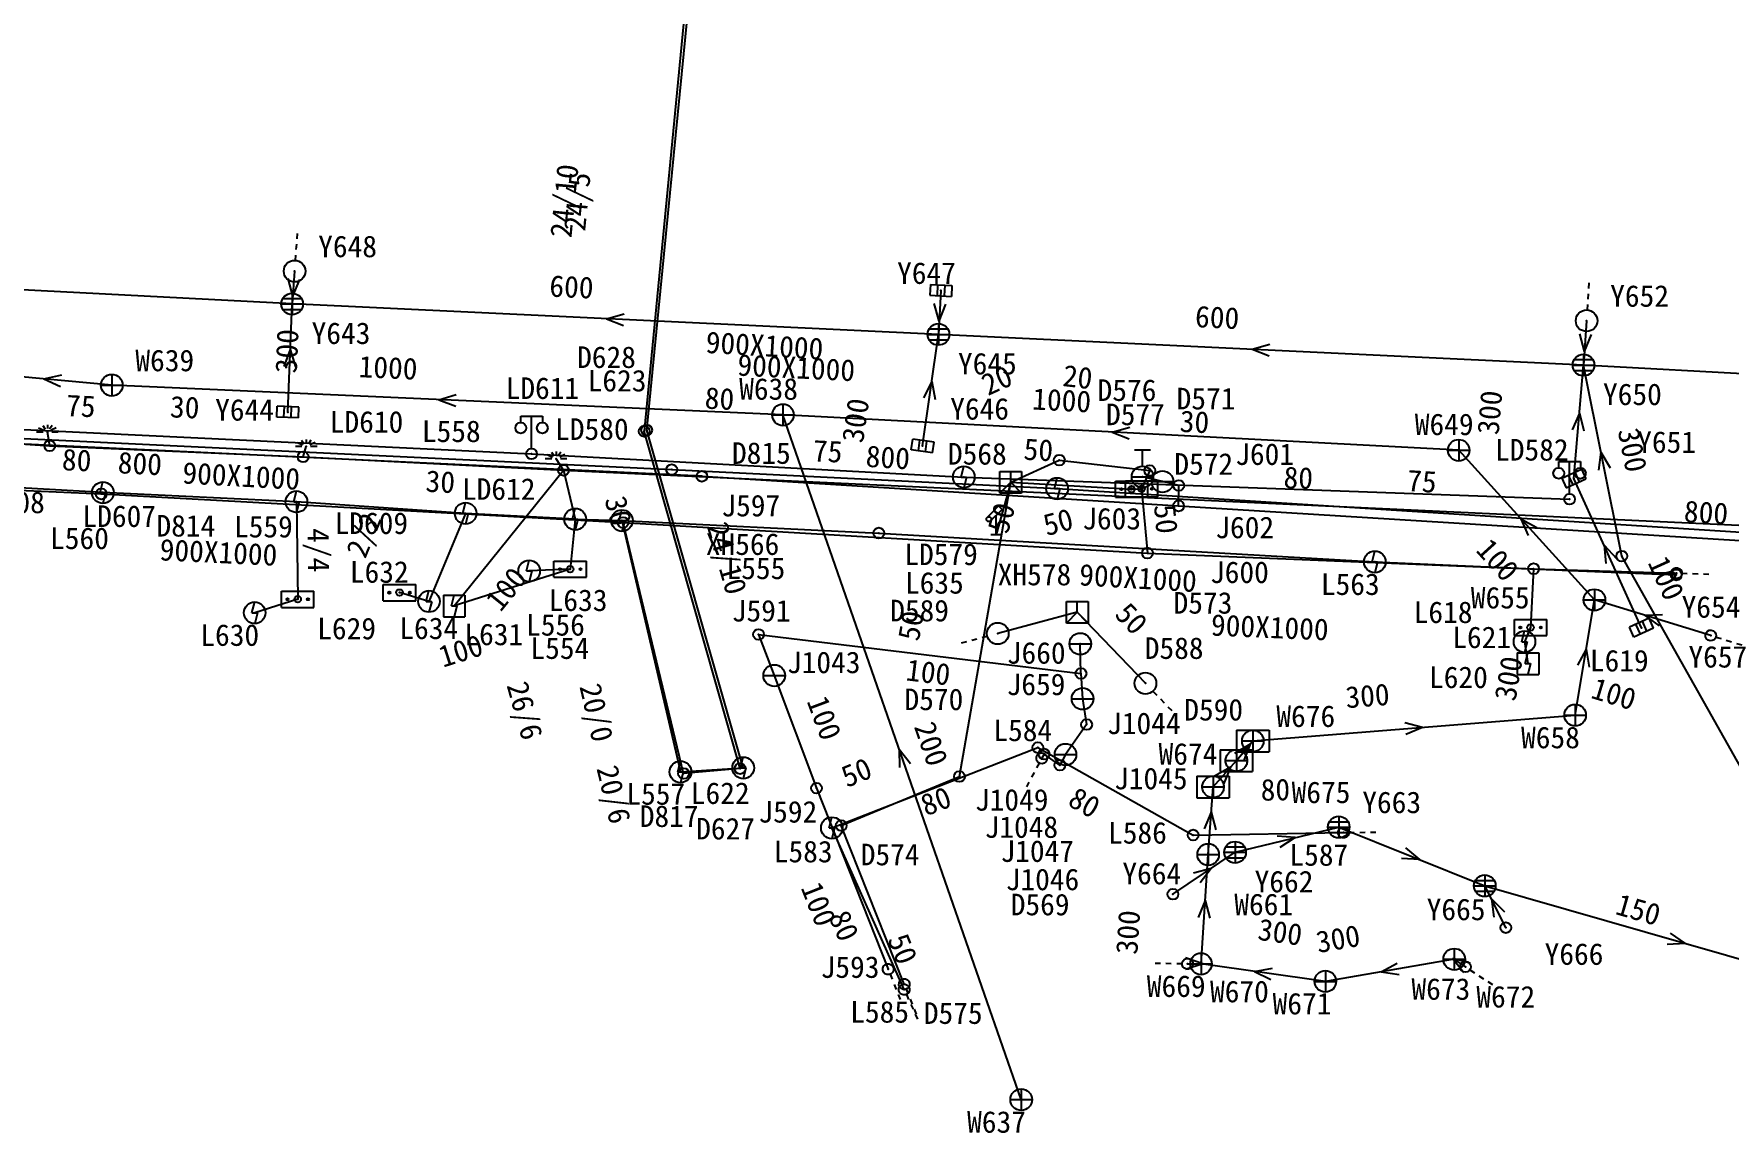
# Model space of a CAD drawing. Extents: x 491411 to 492038, y 2493823 to 2494065.
# Drawn here: x 491498.1 to 491576.5, y 2493897.6 to 2493948.5 of the extents above; entities that cross this region are included whole.
import ezdxf
from ezdxf.enums import TextEntityAlignment as Align

# ---------------------------------------------------------------- set-up
doc = ezdxf.new("R2010")
doc.units = 0
doc.header["$PDSIZE"] = 0.2
doc.linetypes.add('10', pattern=[10, 10, 0])
doc.layers.get('0').update_dxf_attribs({"linetype": 'CONTINUOUS'})
for name, color, linetype in [('DLINE', 3, 'CONTINUOUS'), ('DMARK', 3, 'CONTINUOUS'), ('DPOINT', 3, 'CONTINUOUS'), ('DTEXT', 3, 'CONTINUOUS'), ('JLINE', 5, 'CONTINUOUS'), ('JMARK', 5, 'CONTINUOUS'), ('JPOINT', 5, 'CONTINUOUS'), ('JTEXT', 5, 'CONTINUOUS'), ('LDLINE', 1, 'CONTINUOUS'), ('LDMARK', 1, 'CONTINUOUS'), ('LDPOINT', 1, 'CONTINUOUS'), ('LDTEXT', 1, 'CONTINUOUS'), ('LLINE', 1, 'CONTINUOUS'), ('LMARK', 1, 'CONTINUOUS'), ('LPOINT', 1, 'CONTINUOUS'), ('LTEXT', 1, 'CONTINUOUS'), ('WLINE', 4, 'CONTINUOUS'), ('WMARK', 4, 'CONTINUOUS'), ('WPOINT', 4, 'CONTINUOUS'), ('WTEXT', 4, 'CONTINUOUS'), ('XHLINE', 1, 'CONTINUOUS'), ('XHMARK', 1, 'CONTINUOUS'), ('XHPOINT', 1, 'CONTINUOUS'), ('XHTEXT', 1, 'CONTINUOUS'), ('YLINE', 40, 'CONTINUOUS'), ('YMARK', 40, 'CONTINUOUS'), ('YPOINT', 40, 'CONTINUOUS'), ('YTEXT', 40, 'CONTINUOUS')]:
    doc.layers.add(name, color=color, linetype=linetype)
doc.styles.add('GXD', font='')
doc.styles.get('GXD').set_extended_font_data('SimSun')

# ---------------------------------------------------------------- blocks, each defined once
blk = doc.blocks.new('DSK')
at = {"color": 0}
for p, q in [((-1, -1), (-1, 1)), ((-1, 1), (1, 1)), ((0, 0), (-1, -1)), ((0, 0), (0, 1)), ((0, 0), (1, -1)), ((1, 1), (1, -1)), ((1, -1), (-1, -1))]:
    blk.add_line(p, q, dxfattribs=at)
blk = doc.blocks.new('GXD')
at = {"color": 0}
blk.add_circle((0, 0), 0.5, dxfattribs=at)
blk = doc.blocks.new('SXT')
at = {"color": 0}
for p, q in [((-0.32, 2.12), (-0.85, 1.59)), ((-0.53, 1.27), (0.53, 2.33)), ((-0.32, 2.12), (0.21, 2.65)), ((0, 0), (0, 1.8)), ((0.21, 2.65), (0.53, 2.33)), ((-0.51, 0.01), (0.49, 0.01))]:
    blk.add_line(p, q, dxfattribs=at)
blk.add_circle((-0.69, 1.43), 0.225, dxfattribs=at)
blk = doc.blocks.new('JXX')
h = blk.add_hatch(color=0)
edge = h.paths.add_edge_path()
edge.add_arc((-0.95, 0), 0.1, 0, 360)
edge = h.paths.add_edge_path()
edge.add_arc((0.95, 0), 0.1, 0, 360)
at = {"color": 0, "flags": 128}
for points in [[(-1.5, -0.75), (-1.5, 0.75)], [(-1.5, 0.75), (1.5, 0.75)], [(1.5, -0.75), (1.5, 0.75)], [(-1.5, -0.75), (1.5, -0.75)]]:
    blk.add_lwpolyline(points, dxfattribs=at)
at = {"color": 0}
for centre, radius in [((-0.95, 0), 0.1), ((0, 0), 0.3), ((0.95, 0), 0.1)]:
    blk.add_circle(centre, radius, dxfattribs=at)
blk = doc.blocks.new('FPCQ')
at = {"color": 0}
for p, q in [((0.5, 0), (1, 0)), ((1.5, 0), (2, 0)), ((2.5, 0), (3, 0))]:
    blk.add_line(p, q, dxfattribs=at)
blk.add_ellipse((0, 0), major_axis=(-0.417, -0.276), ratio=1, start_param=3.926991, end_param=10.210176, dxfattribs=at)
blk = doc.blocks.new('YLK')
at = {"color": 0}
for p, q in [((1, 0), (1.5, 0)), ((2, 0), (2.5, 0)), ((3, 0), (3.5, 0))]:
    blk.add_line(p, q, dxfattribs=at)
blk.add_circle((0, 0), 1, dxfattribs=at)
blk = doc.blocks.new('JYJ')
at = {"color": 0}
blk.add_line((-1, 0), (1, 0), dxfattribs=at)
blk.add_circle((0, 0), 1, dxfattribs=at)
blk = doc.blocks.new('XHS')
at = {"color": 0}
for p, q in [((-0.75, 2.5), (0.75, 2.5)), ((0, 1), (0, 2.5)), ((-1, 0), (1, 0))]:
    blk.add_line(p, q, dxfattribs=at)
blk.add_circle((0, 0), 1, dxfattribs=at)
blk = doc.blocks.new('LYJ')
at = {"color": 0}
for p, q in [((-0.25, 0), (0, 1)), ((-0.25, 0), (0.25, 0)), ((0.25, 0), (0, -1))]:
    blk.add_line(p, q, dxfattribs=at)
blk.add_circle((0, 0), 1, dxfattribs=at)
blk = doc.blocks.new('KZG')
at = {"color": 0, "linetype": '10'}
for p, q in [((-1, 1), (-1, -1)), ((-1, 1), (1, 1)), ((1, 1), (1, -1)), ((-1, -1), (1, -1))]:
    blk.add_line(p, q, dxfattribs=at)
at = {"color": 0}
for p, q in [((-0.25, 0), (0, 1)), ((-0.25, 0), (0.25, 0)), ((0.25, 0), (0, -1))]:
    blk.add_line(p, q, dxfattribs=at)
blk = doc.blocks.new('LD')
at = {"color": 0}
for p, q in [((-1, 2.9), (-1, 3.5)), ((-1, 3.5), (1, 3.5)), ((0, 0.5), (0, 3.5)), ((1, 3.5), (1, 2.9))]:
    blk.add_line(p, q, dxfattribs=at)
for centre in [(-1, 2.4), (1, 2.4), (0, 0)]:
    blk.add_circle(centre, 0.5, dxfattribs=at)
blk = doc.blocks.new('DD')
for p, q in [((-0.4, 0), (-1, 0)), ((-0.82, 0.39), (-0.34, 0.16)), ((-0.43, 0.6), (-0.2, 0.27)), ((0, 0.67), (0, 0.32)), ((0.43, 0.6), (0.2, 0.27)), ((0.82, 0.39), (0.34, 0.16)), ((1, 0), (0.4, 0))]:
    blk.add_line(p, q)
blk = doc.blocks.new('pDirction')
at = {"color": 0}
for q in [(-0.8, 0.54), (-0.8, -0.54)]:
    blk.add_line((0.8, 0), q, dxfattribs=at)
blk = doc.blocks.new('WYJ')
at = {"color": 0}
for p, q in [((-1, 0), (1, 0)), ((0, 1), (0, -1))]:
    blk.add_line(p, q, dxfattribs=at)
blk.add_circle((0, 0), 1, dxfattribs=at)
blk = doc.blocks.new('HFC')
at = {"color": 0, "linetype": '10'}
for p, q in [((-1.5, 1), (-1.5, -1)), ((-1.5, 1), (1.5, 1)), ((-1, 0), (1, 0)), ((0, 1), (0, -1)), ((1.5, 1), (1.5, -1)), ((-1.5, -1), (1.5, -1))]:
    blk.add_line(p, q, dxfattribs=at)
blk.add_circle((0, 0), 1, dxfattribs=at)
blk = doc.blocks.new('YYJ')
at = {"color": 0}
for p, q in [((-1, 0), (1, 0)), ((-0.87, 0.5), (0.87, 0.5)), ((0, 1), (0, -1)), ((-0.87, -0.5), (0.87, -0.5))]:
    blk.add_line(p, q, dxfattribs=at)
blk.add_circle((0, 0), 1, dxfattribs=at)
blk = doc.blocks.new('YSB')
at = {"color": 0}
for p, q in [((-0.5, 1), (-0.5, -1)), ((0.5, 1), (-0.5, 1)), ((0.5, 0.33), (-0.5, 0.33)), ((0.5, 1), (0.5, -1)), ((0.5, -0.33), (-0.5, -0.33)), ((0.5, -1), (-0.5, -1))]:
    blk.add_line(p, q, dxfattribs=at)

msp = doc.modelspace()

# ---------------------------------------------------------------- linework, layer by layer
at = {"layer": 'DLINE', "linetype": 'Continuous'}
for p, q in [((491528.599, 2493953.659, 6.669), (491526.318, 2493930.058, 7.095)), ((491530.753, 2493914.446, 10.822), (491526.318, 2493930.058, 7.095)), ((491543.279, 2493927.701, 11.379), (491545.525, 2493928.724, 11.232)), ((491545.525, 2493928.724, 11.232), (491549.711, 2493928.24, 11.318)), ((491477.197, 2493928.254, 9.983), (491501.194, 2493927.157, 10.383)), ((491549.711, 2493928.24, 11.318), (491549.333, 2493927.395, 10.712)), ((491501.194, 2493927.157, 10.383), (491525.34, 2493925.838, 10.102)), ((491540.903, 2493914.078, 12.103), (491543.279, 2493927.701, 11.289)), ((491543.279, 2493927.701, 11.289), (491542.609, 2493925.277, 11.333)), ((491543.279, 2493927.701, 11.289), (491548.872, 2493927.381, 10.551)), ((491548.872, 2493927.381, 10.551), (491549.333, 2493927.395, 10.582)), ((491549.333, 2493927.395, 10.582), (491549.603, 2493924.424, 10.235)), ((491525.34, 2493925.838, 10.102), (491549.603, 2493924.424, 10.235)), ((491528.142, 2493914.223, 11.003), (491525.34, 2493925.838, 10.102)), ((491549.603, 2493924.424, 10.235), (491574.072, 2493923.409, 10.341)), ((491546.354, 2493921.68, 11.845), (491542.679, 2493920.699, 11.675)), ((491546.354, 2493921.68, 11.845), (491549.512, 2493918.394, 11.813)), ((491530.753, 2493914.446, 10.822), (491528.142, 2493914.223, 11.003)), ((491535.434, 2493911.813, 11.91), (491540.903, 2493914.078, 12.103)), ((491538.353, 2493904.473, 12.222), (491535.434, 2493911.813, 11.91))]:
    msp.add_line(p, q, dxfattribs=at)
at = {"layer": 'DPOINT', "linetype": 'Continuous'}
for p in [(491526.318, 2493930.058, 11.175), (491545.525, 2493928.724, 11.362), (491549.711, 2493928.24, 11.458), (491501.194, 2493927.157, 11.583), (491543.279, 2493927.701, 11.529), (491548.872, 2493927.381, 10.801), (491549.333, 2493927.395, 10.832), (491525.34, 2493925.838, 11.382), (491542.609, 2493925.277, 11.493), (491549.603, 2493924.424, 11.455), (491574.072, 2493923.409, 11.541), (491546.354, 2493921.68, 12.025), (491542.679, 2493920.699, 11.825), (491549.512, 2493918.394, 12.013), (491528.142, 2493914.223, 12.183), (491530.753, 2493914.446, 12.092), (491540.903, 2493914.078, 12.383), (491535.434, 2493911.813, 12.06), (491538.353, 2493904.473, 12.342)]:
    msp.add_point(p, dxfattribs=at)
at = {"layer": 'JLINE', "linetype": 'Continuous'}
for p, q in [((491528.987, 2493927.974, 9.229), (491476.457, 2493930.455, 8.834)), ((491528.987, 2493927.974, 9.229), (491551.044, 2493926.602, 9.551)), ((491550.299, 2493927.727, 10.413), (491549.374, 2493927.944, 10.437)), ((491551.055, 2493927.55, 10.446), (491550.299, 2493927.727, 10.413)), ((491551.044, 2493926.602, 9.551), (491551.055, 2493927.55, 10.446)), ((491551.044, 2493926.602, 9.551), (491606.356, 2493923.199, 9.555)), ((491531.609, 2493920.655, 10.814), (491546.527, 2493918.848, 11.363)), ((491531.609, 2493920.655, 10.814), (491532.334, 2493918.754, 11.018)), ((491546.527, 2493918.848, 11.363), (491546.495, 2493920.221, 11.309)), ((491532.334, 2493918.754, 11.018), (491534.29, 2493913.542, 11.345)), ((491546.527, 2493918.848, 11.363), (491546.601, 2493917.678, 11.467)), ((491546.601, 2493917.678, 11.487), (491546.789, 2493916.484, 11.515)), ((491546.789, 2493916.484, 11.515), (491545.811, 2493915.097, 11.806)), ((491544.818, 2493915.121, 12.293), (491544.712, 2493914.924, 12.148)), ((491545.553, 2493914.607, 12.426), (491544.818, 2493915.121, 12.293)), ((491545.811, 2493915.097, 11.806), (491545.553, 2493914.607, 12.426)), ((491534.29, 2493913.542, 11.345), (491537.603, 2493905.16, 11.812))]:
    msp.add_line(p, q, dxfattribs=at)
at = {"layer": 'JPOINT', "linetype": 'Continuous'}
for p in [(491528.987, 2493927.974, 11.259), (491549.374, 2493927.944, 11.387), (491550.299, 2493927.727, 11.413), (491551.055, 2493927.55, 11.446), (491551.044, 2493926.602, 11.441), (491531.609, 2493920.655, 11.854), (491546.495, 2493920.221, 11.909), (491532.334, 2493918.754, 11.838), (491546.527, 2493918.848, 11.993), (491546.601, 2493917.678, 12.117), (491546.789, 2493916.484, 12.165), (491544.712, 2493914.924, 12.348), (491544.818, 2493915.121, 12.303), (491545.553, 2493914.607, 12.436), (491545.811, 2493915.097, 12.416), (491534.29, 2493913.542, 12.195), (491537.603, 2493905.16, 12.692)]:
    msp.add_point(p, dxfattribs=at)
at = {"layer": 'LDLINE', "linetype": 'Continuous'}
for p, q in [((491482.442, 2493930.874, 10.83), (491521.105, 2493929.012, 11.088)), ((491487.065, 2493930.173, 11.015), (491498.812, 2493929.387, 11.093)), ((491498.812, 2493929.387, 11.093), (491498.702, 2493930.023, 11.232)), ((491498.812, 2493929.387, 11.093), (491510.537, 2493928.872, 11.174)), ((491510.537, 2493928.872, 11.174), (491510.678, 2493929.348, 11.213)), ((491510.537, 2493928.872, 11.174), (491522.584, 2493928.253, 11.208)), ((491521.105, 2493929.012, 11.088), (491541.108, 2493927.942, 11.086)), ((491522.584, 2493928.253, 11.208), (491522.239, 2493928.786, 11.331)), ((491522.584, 2493928.253, 11.208), (491523.126, 2493925.989, 11.218)), ((491522.584, 2493928.253, 11.208), (491579.215, 2493925.615, 11.617)), ((491541.108, 2493927.942, 11.086), (491569.134, 2493926.915, 11.186))]:
    msp.add_line(p, q, dxfattribs=at)
at = {"layer": 'LDPOINT', "linetype": 'Continuous'}
for p in [(491498.702, 2493930.023, 11.332), (491498.812, 2493929.387, 11.263), (491510.537, 2493928.872, 11.354), (491510.678, 2493929.348, 11.313), (491521.105, 2493929.012, 11.458), (491522.239, 2493928.786, 11.431), (491522.584, 2493928.253, 11.408), (491541.108, 2493927.942, 11.386), (491569.134, 2493926.915, 11.516)]:
    msp.add_point(p, dxfattribs=at)
at = {"layer": 'LLINE', "linetype": 'Continuous'}
for p, q in [((491526.432, 2493930.114, 7.095), (491528.751, 2493953.665, 6.669)), ((491530.901, 2493914.481, 11.122), (491526.432, 2493930.114, 7.095)), ((491517.525, 2493921.973, 12.68), (491522.584, 2493928.253, 11.208)), ((491501.27, 2493927.219, 10.403), (491490.874, 2493927.801, 10.182)), ((491510.226, 2493926.799, 10.21), (491501.27, 2493927.219, 10.403)), ((491518.055, 2493926.26, 10.25), (491510.226, 2493926.799, 10.21)), ((491510.226, 2493926.799, 10.78), (491510.285, 2493922.285, 11.161)), ((491518.055, 2493926.26, 10.25), (491516.36, 2493922.186, 10.82)), ((491523.126, 2493925.989, 10.328), (491518.055, 2493926.26, 10.25)), ((491523.126, 2493925.989, 10.798), (491522.894, 2493923.679, 11.452)), ((491523.126, 2493925.989, 10.328), (491525.29, 2493925.924, 10.201)), ((491525.29, 2493925.924, 10.201), (491527.994, 2493914.296, 11.513)), ((491525.29, 2493925.924, 10.201), (491537.174, 2493925.348, 10.265)), ((491537.174, 2493925.348, 10.265), (491560.126, 2493924.013, 10.302)), ((491560.126, 2493924.013, 10.302), (491567.47, 2493923.699, 10.374)), ((491522.894, 2493923.679, 11.732), (491517.525, 2493921.973, 12.68)), ((491522.894, 2493923.679, 11.452), (491520.994, 2493923.594, 11.447)), ((491567.47, 2493923.699, 10.374), (491567.33, 2493920.977, 11.46)), ((491567.47, 2493923.699, 10.374), (491574.08, 2493923.493, 10.381)), ((491516.36, 2493922.186, 10.52), (491514.997, 2493922.592, 10.773)), ((491510.285, 2493922.285, 11.161), (491508.294, 2493921.659, 10.791)), ((491567.33, 2493920.977, 11.46), (491567.05, 2493920.32, 11.476)), ((491567.05, 2493920.32, 11.476), (491567.209, 2493919.304, 11.679)), ((491535, 2493911.701, 12.148), (491544.532, 2493915.418, 11.98)), ((491544.532, 2493915.418, 11.98), (491551.719, 2493911.372, 12.391)), ((491527.994, 2493914.296, 10.813), (491530.901, 2493914.481, 10.712)), ((491538.349, 2493904.22, 12.135), (491535, 2493911.701, 12.148)), ((491551.719, 2493911.372, 12.391), (491558.675, 2493911.482, 12.292))]:
    msp.add_line(p, q, dxfattribs=at)
at = {"layer": 'LPOINT', "linetype": 'Continuous'}
for p in [(491526.432, 2493930.114, 11.185), (491501.27, 2493927.219, 11.583), (491510.226, 2493926.799, 11.43), (491518.055, 2493926.26, 11.4), (491523.126, 2493925.989, 11.448), (491525.29, 2493925.924, 11.381), (491537.174, 2493925.348, 11.455), (491560.126, 2493924.013, 11.542), (491520.994, 2493923.594, 12.067), (491522.894, 2493923.679, 12.052), (491567.47, 2493923.699, 11.594), (491574.08, 2493923.493, 11.541), (491514.997, 2493922.592, 11.823), (491508.294, 2493921.659, 11.571), (491510.285, 2493922.285, 11.941), (491516.36, 2493922.186, 11.55), (491517.525, 2493921.973, 13.13), (491567.33, 2493920.977, 12.32), (491567.05, 2493920.32, 12.276), (491567.209, 2493919.304, 12.399), (491544.532, 2493915.418, 12.41), (491527.994, 2493914.296, 12.183), (491530.901, 2493914.481, 12.092), (491535, 2493911.701, 12.248), (491558.675, 2493911.482, 12.422), (491551.719, 2493911.372, 12.561), (491538.349, 2493904.22, 12.335)]:
    msp.add_point(p, dxfattribs=at)
at = {"layer": 'WLINE', "linetype": 'Continuous'}
for p, q in [((491501.683, 2493932.191, 6.012), (491496.198, 2493932.696, 5.925)), ((491532.739, 2493930.818, 6.085), (491501.683, 2493932.191, 6.012)), ((491543.762, 2493899.125, 11.295), (491532.739, 2493930.818, 9.665)), ((491564.005, 2493929.18, 6.298), (491532.739, 2493930.818, 6.085)), ((491570.287, 2493922.253, 11.319), (491564.005, 2493929.18, 10.948)), ((491569.394, 2493916.919, 11.263), (491570.287, 2493922.253, 10.249)), ((491575.669, 2493920.609, 11.536), (491570.287, 2493922.253, 11.319)), ((491554.479, 2493915.726, 11.683), (491569.394, 2493916.919, 11.263)), ((491553.72, 2493914.819, 11.667), (491554.479, 2493915.726, 11.683)), ((491552.64, 2493913.601, 11.679), (491553.72, 2493914.819, 11.667)), ((491552.413, 2493910.468, 11.936), (491552.64, 2493913.601, 11.679)), ((491552.082, 2493905.41, 12.153), (491552.413, 2493910.468, 11.936)), ((491551.457, 2493905.414, 12.791), (491552.082, 2493905.41, 12.473)), ((491557.836, 2493904.6, 12.391), (491552.082, 2493905.41, 12.153)), ((491563.798, 2493905.623, 12.301), (491557.836, 2493904.6, 12.391)), ((491564.317, 2493905.278, 12.974), (491563.798, 2493905.623, 12.491))]:
    msp.add_line(p, q, dxfattribs=at)
at = {"layer": 'WPOINT', "linetype": 'Continuous'}
for p in [(491501.683, 2493932.191, 11.132), (491532.739, 2493930.818, 11.145), (491564.005, 2493929.18, 11.278), (491570.287, 2493922.253, 11.569), (491575.669, 2493920.609, 11.736), (491569.394, 2493916.919, 12.343), (491554.479, 2493915.726, 12.703), (491553.72, 2493914.819, 12.687), (491552.64, 2493913.601, 12.699), (491552.413, 2493910.468, 12.616), (491551.457, 2493905.414, 12.991), (491552.082, 2493905.41, 12.773), (491563.798, 2493905.623, 12.751), (491564.317, 2493905.278, 13.154), (491557.836, 2493904.6, 12.971), (491543.762, 2493899.125, 12.285)]:
    msp.add_point(p, dxfattribs=at)
at = {"layer": 'XHLINE', "linetype": 'Continuous'}
for p, q in [((491475.496, 2493930.791, 10.95), (491527.591, 2493928.283, 11.387)), ((491527.591, 2493928.283, 11.387), (491545.423, 2493927.407, 11.305)), ((491545.423, 2493927.407, 11.305), (491581.74, 2493925.097, 11.313))]:
    msp.add_line(p, q, dxfattribs=at)
at = {"layer": 'XHPOINT', "linetype": 'Continuous'}
for p in [(491527.591, 2493928.283, 11.397), (491545.423, 2493927.407, 11.495)]:
    msp.add_point(p, dxfattribs=at)
at = {"layer": 'YLINE', "linetype": 'Continuous'}
for p, q in [((491510.026, 2493935.951, 8.075), (491480.095, 2493937.514, 7.86)), ((491510.142, 2493937.469, 10.17), (491510.026, 2493935.951, 9.855)), ((491540.046, 2493936.58, 10.241), (491539.933, 2493934.543, 9.949)), ((491509.825, 2493930.949, 10.04), (491510.026, 2493935.951, 9.835)), ((491539.933, 2493934.543, 8.179), (491510.026, 2493935.951, 8.075)), ((491569.924, 2493935.176, 10.341), (491569.78, 2493933.124, 10.169)), ((491539.201, 2493929.383, 10.133), (491539.933, 2493934.543, 9.919)), ((491569.78, 2493933.124, 8.339), (491539.933, 2493934.543, 8.179)), ((491569.33, 2493927.874, 10.338), (491569.78, 2493933.124, 10.139)), ((491571.553, 2493924.283, 9.001), (491569.78, 2493933.124, 8.489)), ((491594.895, 2493931.721, 8.665), (491569.78, 2493933.124, 8.339)), ((491572.461, 2493920.969, 11.175), (491569.33, 2493927.874, 10.638)), ((491583.019, 2493903.901, 10.633), (491571.553, 2493924.283, 9.001)), ((491553.66, 2493910.574, 12.263), (491558.454, 2493911.74, 12.269)), ((491558.454, 2493911.74, 12.269), (491565.212, 2493909.024, 12.176)), ((491550.782, 2493908.635, 12.389), (491553.66, 2493910.574, 12.263)), ((491566.186, 2493907.086, 12.443), (491565.212, 2493909.024, 12.196)), ((491565.212, 2493909.024, 12.156), (491583.019, 2493903.901, 12.023))]:
    msp.add_line(p, q, dxfattribs=at)
at = {"layer": 'YPOINT', "linetype": 'Continuous'}
for p in [(491510.142, 2493937.469, 11.18), (491540.046, 2493936.58, 11.231), (491510.026, 2493935.951, 11.105), (491569.924, 2493935.176, 11.341), (491539.933, 2493934.543, 11.159), (491569.78, 2493933.124, 11.309), (491509.825, 2493930.949, 11.03), (491539.201, 2493929.383, 11.093), (491569.33, 2493927.874, 11.268), (491571.553, 2493924.283, 11.541), (491572.461, 2493920.969, 11.695), (491558.454, 2493911.74, 12.629), (491553.66, 2493910.574, 12.613), (491550.782, 2493908.635, 12.699), (491565.212, 2493909.024, 12.556), (491566.186, 2493907.086, 12.753)]:
    msp.add_point(p, dxfattribs=at)

# ---------------------------------------------------------------- block references
at = {"layer": 'DPOINT', "linetype": 'Continuous', "xscale": 0.5, "yscale": 0.5, "zscale": 0.5}
for name, p in [('GXD', (491526.318, 2493930.058, 11.175)), ('GXD', (491545.525, 2493928.724, 11.362)), ('DSK', (491543.279, 2493927.701, 11.529)), ('GXD', (491549.711, 2493928.24, 11.458)), ('GXD', (491501.194, 2493927.157, 11.583)), ('JXX', (491548.872, 2493927.381, 10.801)), ('JXX', (491549.333, 2493927.395, 10.832)), ('SXT', (491542.609, 2493925.277, 11.493)), ('GXD', (491525.34, 2493925.838, 11.382)), ('GXD', (491549.603, 2493924.424, 11.455)), ('GXD', (491574.072, 2493923.409, 11.541)), ('DSK', (491546.354, 2493921.68, 12.025)), ('GXD', (491530.753, 2493914.446, 12.092)), ('GXD', (491528.142, 2493914.223, 12.183)), ('GXD', (491540.903, 2493914.078, 12.383)), ('GXD', (491535.434, 2493911.813, 12.06))]:
    msp.add_blockref(name, p, dxfattribs=at)
for name, p, rotation in [('YLK', (491542.679, 2493920.699, 11.825), 194.9202419035061), ('YLK', (491549.512, 2493918.394, 12.013), 313.866280172665), ('FPCQ', (491538.353, 2493904.473, 12.342), 291.6694742709975)]:
    msp.add_blockref(name, p, dxfattribs=dict(at, rotation=rotation))
at = {"layer": 'JPOINT', "linetype": 'Continuous', "xscale": 0.5, "yscale": 0.5, "zscale": 0.5}
for name, p in [('XHS', (491549.374, 2493927.944, 11.387)), ('GXD', (491528.987, 2493927.974, 11.259)), ('JYJ', (491550.299, 2493927.727, 11.413)), ('GXD', (491551.055, 2493927.55, 11.446)), ('GXD', (491551.044, 2493926.602, 11.441)), ('GXD', (491531.609, 2493920.655, 11.854)), ('JYJ', (491546.495, 2493920.221, 11.909)), ('JYJ', (491532.334, 2493918.754, 11.838)), ('GXD', (491546.527, 2493918.848, 11.993)), ('JYJ', (491546.601, 2493917.678, 12.117)), ('GXD', (491546.789, 2493916.484, 12.165)), ('GXD', (491544.818, 2493915.121, 12.303)), ('JYJ', (491545.811, 2493915.097, 12.416)), ('GXD', (491545.553, 2493914.607, 12.436)), ('GXD', (491534.29, 2493913.542, 12.195))]:
    msp.add_blockref(name, p, dxfattribs=at)
for p, rotation in [((491544.712, 2493914.924, 12.348), 241.7308937656943), ((491537.603, 2493905.16, 12.692), 291.578221942076)]:
    msp.add_blockref('FPCQ', p, dxfattribs=dict(at, rotation=rotation))
at = {"layer": 'LDPOINT', "linetype": 'Continuous', "xscale": 0.5, "yscale": 0.5, "zscale": 0.5}
for name, p in [('DD', (491498.702, 2493930.023, 11.332)), ('LD', (491521.105, 2493929.012, 11.458)), ('GXD', (491498.812, 2493929.387, 11.263)), ('DD', (491510.678, 2493929.348, 11.313)), ('GXD', (491510.537, 2493928.872, 11.354)), ('DD', (491522.239, 2493928.786, 11.431)), ('LD', (491569.134, 2493926.915, 11.516)), ('GXD', (491522.584, 2493928.253, 11.408)), ('LYJ', (491541.108, 2493927.942, 11.386))]:
    msp.add_blockref(name, p, dxfattribs=at)
at = {"layer": 'LPOINT', "linetype": 'Continuous', "xscale": 0.5, "yscale": 0.5, "zscale": 0.5}
for name, p in [('GXD', (491526.432, 2493930.114, 11.185)), ('LYJ', (491501.27, 2493927.219, 11.583)), ('LYJ', (491510.226, 2493926.799, 11.43)), ('LYJ', (491518.055, 2493926.26, 11.4)), ('LYJ', (491523.126, 2493925.989, 11.448)), ('LYJ', (491525.29, 2493925.924, 11.381)), ('GXD', (491537.174, 2493925.348, 11.455)), ('LYJ', (491520.994, 2493923.594, 12.067)), ('JXX', (491522.894, 2493923.679, 12.052)), ('LYJ', (491560.126, 2493924.013, 11.542)), ('GXD', (491567.47, 2493923.699, 11.594)), ('JXX', (491510.285, 2493922.285, 11.941)), ('JXX', (491514.997, 2493922.592, 11.823)), ('LYJ', (491516.36, 2493922.186, 11.55)), ('KZG', (491517.525, 2493921.973, 13.13)), ('LYJ', (491508.294, 2493921.659, 11.571)), ('LYJ', (491567.05, 2493920.32, 12.276)), ('JXX', (491567.33, 2493920.977, 12.32)), ('KZG', (491567.209, 2493919.304, 12.399)), ('GXD', (491544.532, 2493915.418, 12.41)), ('LYJ', (491527.994, 2493914.296, 12.183)), ('LYJ', (491530.901, 2493914.481, 12.092)), ('LYJ', (491535, 2493911.701, 12.248)), ('GXD', (491551.719, 2493911.372, 12.561))]:
    msp.add_blockref(name, p, dxfattribs=at)
for p, rotation in [((491574.08, 2493923.493, 11.541), 358.2132135157906), ((491558.675, 2493911.482, 12.422), 0.9167324722093171), ((491538.349, 2493904.22, 12.335), 294.13319279006)]:
    msp.add_blockref('FPCQ', p, dxfattribs=dict(at, rotation=rotation))
at = {"layer": 'WMARK', "linetype": 'Continuous', "xscale": 0.5, "yscale": 0.5, "zscale": 0.5}
for p, rotation in [((491498.941, 2493932.444, 11.129), 174.7396489567762), ((491517.211, 2493931.504, 11.139), 177.4685757345386), ((491548.372, 2493929.999, 11.211), 177.0010629291015), ((491567.146, 2493925.717, 11.424), 132.204447932346), ((491572.978, 2493921.431, 11.652), 163.0140452115631), ((491569.84, 2493919.586, 11.956), 80.49587767373583), ((491561.937, 2493916.322, 12.523), 4.57315784917919), ((491538.251, 2493914.971, 11.715), 109.1779562420563), ((491554.1, 2493915.272, 12.695), 50.07657480134471), ((491553.18, 2493914.21, 12.693), 48.43661157658684), ((491552.526, 2493912.035, 12.658), 85.85590357207258), ((491552.247, 2493907.939, 12.694), 86.25585213292781), ((491551.769, 2493905.412, 12.882), 359.6333120428455), ((491554.959, 2493905.005, 12.872), 171.9870325453866), ((491560.817, 2493905.112, 12.861), 189.7363806481525), ((491564.057, 2493905.45, 12.953), 146.3864287792524)]:
    msp.add_blockref('pDirction', p, dxfattribs=dict(at, rotation=rotation))
at = {"layer": 'WPOINT', "linetype": 'Continuous', "xscale": 0.5, "yscale": 0.5, "zscale": 0.5}
for name, p in [('WYJ', (491501.683, 2493932.191, 11.132)), ('WYJ', (491532.739, 2493930.818, 11.145)), ('WYJ', (491564.005, 2493929.18, 11.278)), ('WYJ', (491570.287, 2493922.253, 11.569)), ('WYJ', (491569.394, 2493916.919, 12.343)), ('HFC', (491554.479, 2493915.726, 12.703)), ('HFC', (491553.72, 2493914.819, 12.687)), ('HFC', (491552.64, 2493913.601, 12.699)), ('WYJ', (491552.413, 2493910.468, 12.616)), ('WYJ', (491563.798, 2493905.623, 12.751)), ('WYJ', (491552.082, 2493905.41, 12.773)), ('WYJ', (491557.836, 2493904.6, 12.971)), ('WYJ', (491543.762, 2493899.125, 12.285))]:
    msp.add_blockref(name, p, dxfattribs=at)
for p, rotation in [((491575.669, 2493920.609, 11.736), 343.0064927147192), ((491551.457, 2493905.414, 12.991), 179.6456080036178), ((491564.317, 2493905.278, 13.154), 326.3907166559254)]:
    msp.add_blockref('FPCQ', p, dxfattribs=dict(at, rotation=rotation))
at = {"layer": 'XHPOINT', "linetype": 'Continuous', "xscale": 0.5, "yscale": 0.5, "zscale": 0.5}
for name, p in [('GXD', (491527.591, 2493928.283, 11.397)), ('LYJ', (491545.423, 2493927.407, 11.495))]:
    msp.add_blockref(name, p, dxfattribs=at)
at = {"layer": 'YMARK', "linetype": 'Continuous', "xscale": 0.5, "yscale": 0.5, "zscale": 0.5}
for p, rotation in [((491510.084, 2493936.71, 11.143), 265.6301590163133), ((491539.99, 2493935.561, 11.195), 266.8248433999798), ((491524.98, 2493935.247, 11.132), 177.304546283568), ((491569.852, 2493934.15, 11.325), 265.9858243056672), ((491509.926, 2493933.45, 11.068), 87.69886866073905), ((491554.856, 2493933.834, 11.234), 177.2780668648508), ((491539.567, 2493931.963, 11.126), 81.92586875752157), ((491569.555, 2493930.499, 11.289), 85.10090754608612), ((491570.667, 2493928.703, 11.425), 101.3398402250902), ((491570.895, 2493924.422, 11.482), 114.3914185499229), ((491556.057, 2493911.157, 12.621), 13.67008724461979), ((491561.833, 2493910.382, 12.592), 338.1050989364265), ((491552.221, 2493909.604, 12.656), 33.96940055871664), ((491565.699, 2493908.055, 12.655), 116.6831866362635), ((491574.116, 2493906.462, 12.655), 343.949692562088)]:
    msp.add_blockref('pDirction', p, dxfattribs=dict(at, rotation=rotation))
at = {"layer": 'YPOINT', "linetype": 'Continuous', "xscale": 0.5, "yscale": 0.5, "zscale": 0.5}
for name, p, rotation in [('YLK', (491510.142, 2493937.469, 11.18), 85.62323382264967), ('YSB', (491540.046, 2493936.58, 11.231), 86.82644519242436), ('YLK', (491569.924, 2493935.176, 11.341), 85.96700849972815), ('YSB', (491509.825, 2493930.949, 11.03), 267.719838434529), ('YSB', (491539.201, 2493929.383, 11.093), 261.9329647037077), ('YSB', (491569.33, 2493927.874, 11.268), 114.4196716876254), ('YSB', (491572.461, 2493920.969, 11.695), 294.4196716876254)]:
    msp.add_blockref(name, p, dxfattribs=dict(at, rotation=rotation))
for name, p in [('YYJ', (491510.026, 2493935.951, 11.105)), ('YYJ', (491539.933, 2493934.543, 11.159)), ('YYJ', (491569.78, 2493933.124, 11.309)), ('GXD', (491571.553, 2493924.283, 11.541)), ('YYJ', (491558.454, 2493911.74, 12.629)), ('YYJ', (491553.66, 2493910.574, 12.613)), ('YYJ', (491565.212, 2493909.024, 12.556)), ('GXD', (491550.782, 2493908.635, 12.699)), ('GXD', (491566.186, 2493907.086, 12.753))]:
    msp.add_blockref(name, p, dxfattribs=at)

# ---------------------------------------------------------------- texts
at = {"layer": 'DMARK', "linetype": 'Continuous', "style": 'GXD'}
for s, rotation, p in [('24/5', 84.4796, (491523.714, 2493940.641)), ('900X1000', 356.66541, (491531.859, 2493933.53)), ('20', 24.48815, (491542.84, 2493931.968)), ('20', 353.40455, (491546.32, 2493932.079)), ('50', 356.72543, (491544.531, 2493928.706)), ('900X1000', 356.87233, (491507.647, 2493927.497)), ('50', 74.54906, (491543.319, 2493925.92)), ('50', 14.94597, (491545.595, 2493925.381, 11.925)), ('50', 275.19634, (491549.966, 2493925.955, 11.143)), ('50', 80.10651, (491539.141, 2493920.977)), ('50', 313.86206, (491548.51, 2493921.049, 12.019)), ('900X1000', 357.62512, (491555.246, 2493920.492)), ('26/6', 285.85918, (491520.315, 2493916.997)), ('20/6', 283.56286, (491524.425, 2493913.136)), ('50', 22.49701, (491536.326, 2493913.812)), ('50', 291.68692, (491537.818, 2493905.922))]:
    msp.add_text(s, height=1, rotation=rotation, dxfattribs=at).set_placement(p, align=Align.CENTER)
at = {"layer": 'DTEXT', "linetype": 'Continuous', "style": 'GXD'}
for s, p in [('D628', (491523.213, 2493932.988)), ('D576', (491547.297, 2493931.462)), ('D571', (491550.953, 2493931.07)), ('D577', (491547.686, 2493930.34)), ('D815', (491530.379, 2493928.551)), ('D568', (491540.372, 2493928.516)), ('D572', (491550.848, 2493928.046)), ('D814', (491503.749, 2493925.187)), ('D573', (491550.813, 2493921.618)), ('D589', (491537.7, 2493921.261)), ('D588', (491549.479, 2493919.523)), ('D570', (491538.362, 2493917.152)), ('D590', (491551.307, 2493916.673)), ('D817', (491526.113, 2493911.745)), ('D627', (491528.722, 2493911.168)), ('D574', (491536.337, 2493909.971)), ('D569', (491543.278, 2493907.656)), ('D575', (491539.256, 2493902.631))]:
    msp.add_text(s, height=1, dxfattribs=at).set_placement(p)
at = {"layer": 'JMARK', "linetype": 'Continuous', "style": 'GXD'}
for s, rotation, p in [('800', 357.29592, (491502.96, 2493928.07)), ('800', 356.44065, (491537.563, 2493928.354)), ('800', 356.4795, (491575.422, 2493925.803)), ('100', 353.09479, (491539.404, 2493918.413)), ('100', 290.5705, (491534.185, 2493916.617, 12.017)), ('100', 291.5665, (491533.926, 2493907.992))]:
    msp.add_text(s, height=1, rotation=rotation, dxfattribs=at).set_placement(p, align=Align.CENTER)
at = {"layer": 'JTEXT', "linetype": 'Continuous', "style": 'GXD'}
for s, p in [('J601', (491553.666, 2493928.501)), ('J597', (491529.89, 2493926.12)), ('J603', (491546.587, 2493925.516)), ('J602', (491552.744, 2493925.11)), ('J600', (491552.499, 2493923.035)), ('J591', (491530.371, 2493921.254)), ('J660', (491543.096, 2493919.302)), ('J1043', (491532.924, 2493918.864)), ('J659', (491543.086, 2493917.847)), ('J1044', (491547.737, 2493916.043)), ('J1045', (491548.06, 2493913.488)), ('J1049', (491541.623, 2493912.501)), ('J592', (491531.603, 2493911.949)), ('J1048', (491542.07, 2493911.243)), ('J1047', (491542.804, 2493910.129)), ('J1046', (491543.047, 2493908.819)), ('J593', (491534.482, 2493904.762))]:
    msp.add_text(s, height=1, dxfattribs=at).set_placement(p)
at = {"layer": 'LDMARK', "linetype": 'Continuous', "style": 'GXD'}
for s, rotation, p in [('80', 356.93805, (491529.777, 2493931.076)), ('30', 357.485, (491505.037, 2493930.675, 11.309)), ('30', 357.33296, (491551.759, 2493930.001, 11.518)), ('80', 357.24278, (491500.036, 2493928.229)), ('30', 357.05861, (491516.862, 2493927.228)), ('80', 357.90136, (491556.567, 2493927.409)), ('30', 283.46319, (491524.641, 2493926.256))]:
    msp.add_text(s, height=1, rotation=rotation, dxfattribs=at).set_placement(p, align=Align.CENTER)
at = {"layer": 'LDTEXT', "linetype": 'Continuous', "style": 'GXD'}
for s, p in [('LD611', (491519.907, 2493931.553)), ('LD610', (491511.769, 2493929.994)), ('LD580', (491522.196, 2493929.658)), ('LD582', (491565.689, 2493928.703)), ('LD612', (491517.885, 2493926.886)), ('LD608', (491495.183, 2493926.269)), ('LD607', (491500.328, 2493925.63)), ('LD609', (491511.992, 2493925.305)), ('LD579', (491538.354, 2493923.864))]:
    msp.add_text(s, height=1, dxfattribs=at).set_placement(p)
at = {"layer": 'LMARK', "linetype": 'Continuous', "style": 'GXD'}
for s, rotation, p in [('24/10', 84.37519, (491523.115, 2493940.673)), ('900X1000', 357.22513, (491533.331, 2493932.506, 11.418)), ('4/4', 270.74884, (491510.755, 2493924.549, 11.685)), ('2/2', 67.4101, (491513.801, 2493925.063)), ('24/10', 285.9545, (491529.673, 2493924.051, 11.639)), ('900X1000', 357.31503, (491506.599, 2493923.961)), ('100', 51.14601, (491520.309, 2493922.45)), ('900X1000', 356.67115, (491549.139, 2493922.774)), ('100', 17.63118, (491517.978, 2493919.425)), ('20/0', 283.09102, (491523.626, 2493916.926)), ('80', 0.90598, (491555.53, 2493912.973, 12.492)), ('80', 21.30328, (491539.994, 2493912.48)), ('80', 330.62219, (491546.446, 2493912.443)), ('80', 294.11651, (491535.107, 2493906.972))]:
    msp.add_text(s, height=1, rotation=rotation, dxfattribs=at).set_placement(p, align=Align.CENTER)
at = {"layer": 'LTEXT', "linetype": 'Continuous', "style": 'GXD'}
for s, p in [('L623', (491523.702, 2493931.902)), ('L558', (491516.031, 2493929.56)), ('L560', (491498.828, 2493924.606)), ('L559', (491507.337, 2493925.145)), ('L632', (491512.699, 2493923.048)), ('L555', (491530.126, 2493923.216)), ('L635', (491538.384, 2493922.543)), ('L563', (491557.629, 2493922.482)), ('L633', (491521.897, 2493921.74)), ('L556', (491520.852, 2493920.602)), ('L618', (491561.923, 2493921.184)), ('L630', (491505.78, 2493920.128)), ('L629', (491511.188, 2493920.431)), ('L634', (491514.989, 2493920.442)), ('L631', (491517.998, 2493920.159)), ('L621', (491563.708, 2493920.023)), ('L554', (491521.054, 2493919.523)), ('L619', (491570.075, 2493918.944)), ('L620', (491562.633, 2493918.174)), ('L584', (491542.473, 2493915.718)), ('L557', (491525.492, 2493912.776)), ('L622', (491528.475, 2493912.81)), ('L586', (491547.781, 2493910.975)), ('L583', (491532.313, 2493910.108)), ('L587', (491556.173, 2493909.951)), ('L585', (491535.852, 2493902.689))]:
    msp.add_text(s, height=1, dxfattribs=at).set_placement(p)
at = {"layer": 'WMARK', "linetype": 'Continuous', "style": 'GXD'}
for s, rotation, p in [('1000', 357.46858, (491514.446, 2493932.504)), ('1000', 357.00106, (491545.611, 2493930.998)), ('100', 312.20445, (491565.441, 2493923.775)), ('300', 80.49588, (491566.799, 2493918.537)), ('100', 343.01405, (491571.043, 2493917.432)), ('300', 4.57316, (491559.824, 2493917.321)), ('200', 289.17796, (491539.127, 2493915.43, 11.715)), ('300', 86.25585, (491549.2, 2493906.84)), ('300', 351.98703, (491555.676, 2493906.39, 12.872)), ('300', 9.73638, (491558.506, 2493906.08))]:
    msp.add_text(s, height=1, rotation=rotation, dxfattribs=at).set_placement(p, align=Align.CENTER)
at = {"layer": 'WTEXT', "linetype": 'Continuous', "style": 'GXD'}
for s, p in [('W639', (491502.774, 2493932.837)), ('W638', (491530.713, 2493931.518)), ('W649', (491561.974, 2493929.88)), ('W655', (491564.566, 2493921.859)), ('W676', (491555.57, 2493916.372)), ('W658', (491566.892, 2493915.388)), ('W674', (491550.118, 2493914.628)), ('W675', (491556.275, 2493912.849)), ('W661', (491553.623, 2493907.663)), ('W669', (491549.574, 2493903.879)), ('W670', (491552.5, 2493903.631)), ('W673', (491561.82, 2493903.747)), ('W672', (491564.824, 2493903.389)), ('W671', (491555.395, 2493903.069)), ('W637', (491541.26, 2493897.594))]:
    msp.add_text(s, height=1, dxfattribs=at).set_placement(p)
at = {"layer": 'XHMARK', "linetype": 'Continuous', "style": 'GXD'}
for rotation, p in [(357.24375, (491500.227, 2493930.736)), (357.1876, (491534.787, 2493928.639)), (356.36051, (491562.273, 2493927.251))]:
    msp.add_text('75', height=1, rotation=rotation, dxfattribs=at).set_placement(p, align=Align.CENTER)
at = {"layer": 'XHTEXT', "linetype": 'Continuous', "style": 'GXD'}
for s, p in [('XH566', (491529.169, 2493924.335)), ('XH578', (491542.674, 2493922.929))]:
    msp.add_text(s, height=1, dxfattribs=at).set_placement(p)
at = {"layer": 'YMARK', "linetype": 'Continuous', "style": 'GXD'}
for s, rotation, p in [('600', 357.30455, (491522.931, 2493936.246)), ('600', 357.27807, (491552.808, 2493934.833)), ('300', 87.69887, (491510.282, 2493933.748, 11.068)), ('300', 85.10091, (491565.939, 2493930.883)), ('300', 81.92587, (491536.587, 2493930.49)), ('300', 281.33984, (491571.561, 2493929.096, 11.425)), ('100', 294.39142, (491573.156, 2493923.058)), ('150', 343.94969, (491572.182, 2493907.443))]:
    msp.add_text(s, height=1, rotation=rotation, dxfattribs=at).set_placement(p, align=Align.CENTER)
at = {"layer": 'YTEXT', "linetype": 'Continuous', "style": 'GXD'}
for s, p in [('Y648', (491511.233, 2493938.115)), ('Y647', (491538.02, 2493936.88)), ('Y652', (491571.015, 2493935.822)), ('Y643', (491510.929, 2493934.097)), ('Y645', (491540.836, 2493932.689)), ('Y650', (491570.683, 2493931.27)), ('Y644', (491506.465, 2493930.551)), ('Y646', (491540.477, 2493930.599)), ('Y651', (491572.265, 2493929.06)), ('Y654', (491574.321, 2493921.43)), ('Y657', (491574.636, 2493919.124)), ('Y663', (491559.545, 2493912.386)), ('Y664', (491548.445, 2493909.091)), ('Y662', (491554.563, 2493908.72)), ('Y665', (491562.525, 2493907.431)), ('Y666', (491567.981, 2493905.365))]:
    msp.add_text(s, height=1, dxfattribs=at).set_placement(p)

doc.saveas('drawing.dxf')
